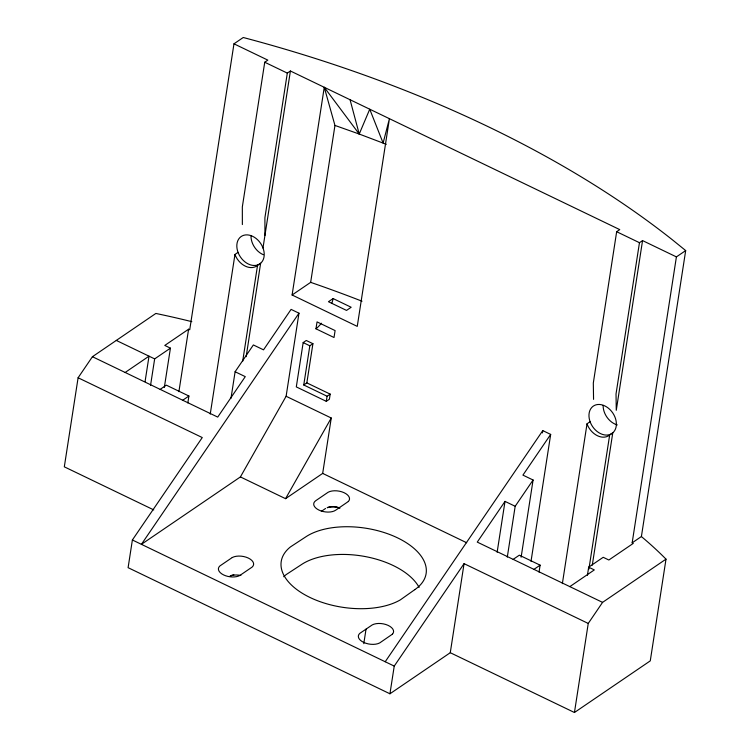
<?xml version="1.0" encoding="UTF-8"?>
<svg xmlns="http://www.w3.org/2000/svg" width="750" height="750" viewBox="0 0 750 750"><rect width="100%" height="100%" fill="white"/><g stroke="black" fill="none" stroke-linecap="round" stroke-linejoin="round"><path stroke-width="1.12" d="M562.369 583.622L587.025 423.806L590.119 421.706L589.763 420.722A16.556 12.169 55.8 0 1 591.834 407.381L592.969 406.35A16.556 12.169 55.8 0 1 614.888 416.906L615.572 418.809A16.556 12.169 55.8 0 1 613.5 432.15L612.366 433.181A16.556 12.169 55.8 0 1 590.447 422.634L590.119 421.706M264.938 235.425L264.909 217.762L287.316 73.106L290.409 70.997L619.753 229.612L616.659 231.713L593.316 383.016L593.559 399.375M191.831 321.666A503.897 268.612 8.8 0 0 159.469 314.213L155.859 313.444L92.428 356.709L78.103 377.766L64.312 466.828L153.75 509.897M145.069 381.609L149.016 356.175L125.156 372.469L92.428 356.709M150.525 385.491L154.659 358.894L170.428 348.15L164.784 345.431L188.597 329.213L189.722 329.756L233.972 43.819L243.253 37.5A850.35 453.178 8.8 0 1 672.319 239.747L685.688 250.575L641.4 536.541L632.166 542.831L633.291 543.375L608.85 560.016L603.206 557.297L588.675 567.197L587.419 575.288M78.103 377.766L202.266 437.559L132.384 539.981L128.1 567.675L389.944 693.787L450.272 652.706L464.062 563.653L588.244 623.447L574.444 712.5L450.272 652.706M164.325 387.469L170.428 348.15M178.903 391.659L188.597 329.213M187.838 402.956L188.906 396.028L166.331 385.153L160.153 389.372L125.156 372.469M210.244 414.075L234.966 254.456L238.059 252.347M233.972 43.819L267.834 60.122L264.741 62.231L242.334 206.897L242.362 224.559M230.991 398.306L235.106 371.747L253.369 344.953L263.522 349.838L291.084 309.384L298.978 313.191L286.116 396.272L240.412 476.925L141.412 544.331L298.978 313.191M242.672 361.331L257.541 265.331L260.634 263.222L246.159 356.691M262.987 248.006L262.744 247.312A16.556 12.169 55.8 0 0 240.825 236.766L239.691 237.787A16.556 12.169 55.8 0 0 237.619 251.128L238.303 253.041A16.556 12.169 55.8 0 0 260.222 263.597L261.356 262.566A16.556 12.169 55.8 0 0 263.428 249.225L262.987 248.006L290.409 70.997M324.262 87.3L334.959 125.438L359.222 134.044L369.741 109.209L383.109 143.034L389.428 118.688L357.253 326.381L292.097 294.994L324.262 87.3L359.222 134.044L386.316 144.309M292.097 294.994L310.659 282.356L334.959 125.438M306.844 382.884L312.919 343.688L306.262 340.481L303.169 342.591L296.306 386.897L326.297 401.334L329.391 399.234L330.188 394.125L306.844 382.884L303.75 384.984L327.094 396.225L330.188 394.125M303.75 384.984L309.825 345.797L312.919 343.688M315.966 328.809L317.044 321.891L335.1 330.581L334.022 337.509L315.966 328.809A27.647 11.587 -64.3 0 0 321.412 323.222M326.297 401.334L327.094 396.225M240.412 476.925L285.553 498.675L322.678 473.4L331.256 418.012L286.116 396.272M363.788 643.659L366.038 629.138M389.944 693.787L394.237 666.094L464.062 563.653M497.137 552.263L505.012 501.384L515.175 506.278L507.291 557.147M521.119 557.231L533.081 480.009L522.919 475.116L550.678 434.409L542.775 430.603L385.209 661.744M542.419 432.909L542.775 430.603M531.019 561.328L550.678 434.409M539.034 572.1L540.112 565.163L519.338 555.169L513.159 559.378M588.9 569.091L609.684 434.916L612.778 432.816L592.294 565.097M642.553 240.591L639.459 242.691L616.031 393.956L616.266 410.306L642.553 240.591L676.406 256.894L685.688 250.575M632.166 542.831L676.406 256.894M641.4 536.541L643.575 538.397A450.009 239.841 8.8 0 1 666.009 559.144L650.269 660.872L574.444 712.5M285.553 498.675L331.256 418.012M588.244 623.447L602.569 602.372L666.009 559.144M505.012 501.384L477.262 542.1L602.569 602.372M515.175 506.278L533.081 480.009M257.541 265.331L257.128 265.697A16.556 12.169 55.8 0 1 235.209 255.141L234.966 254.456M609.684 434.916L609.272 435.291A16.556 12.169 55.8 0 1 587.353 424.734L587.025 423.806M182.719 400.238L188.906 396.028M333.103 298.566L328.463 301.725L346.528 310.416L351.169 307.256L333.103 298.566A27.647 11.587 -64.3 0 1 331.866 303.281M232.266 557.522L219.891 565.95A12.197 6.506 8.8 0 0 223.641 574.941A12.197 6.506 8.8 0 0 239.766 575.513L252.131 567.084A12.197 6.497 8.8 0 0 248.381 558.094A12.197 6.497 8.8 0 0 232.266 557.522M321.347 511.359L325.547 508.491M533.925 569.381L540.112 565.163M569.831 586.622L594.309 569.916L588.675 567.197M230.297 575.916L230.85 575.784A12.197 6.497 8.8 0 1 240.872 575.475M264.741 62.231L287.316 73.106M616.659 231.713L639.459 242.691M303.169 342.591L309.825 345.797M235.106 371.747L245.269 376.641L217.716 417.094L160.153 389.372M116.278 340.416L154.659 358.894M322.678 473.4L466.669 542.737M132.384 539.981L394.237 666.094M350.062 99.731L359.222 134.044M419.109 587.409A66.787 35.578 8.8 0 0 365.784 556.659A66.787 35.578 8.8 0 0 301.219 564.741L286.134 574.612A67.341 35.888 8.8 0 0 283.725 576.741M339.919 508.172A12.197 6.497 8.8 0 0 327.178 507.722L327.534 507.497A12.131 6.459 8.8 0 1 332.831 506.616M263.419 254.747A16.556 12.169 55.8 0 1 251.006 235.781M617.278 424.931A16.556 12.169 55.8 0 1 603.141 405.375M230.297 575.916A12.122 6.459 8.8 0 1 233.869 574.828M333.562 506.625A12.131 6.459 8.8 0 1 337.303 507.028M338.766 507.366A12.131 6.459 8.8 0 1 339.478 507.562M310.659 282.356A836.625 445.856 8.8 0 1 362.034 301.209M392.409 634.181L379.716 642.919A12.197 6.497 8.8 0 1 363.6 642.347A12.197 6.497 8.8 0 1 359.85 633.347L372.225 624.919A12.197 6.497 8.8 0 1 388.041 625.35A12.197 6.497 8.8 0 1 392.409 634.181M348.366 501.478L335.663 510.216A12.141 6.469 8.8 0 1 318.928 510.066A12.141 6.469 8.8 0 1 315.806 500.653L328.172 492.225A12.197 6.497 8.8 0 1 343.988 492.656A12.197 6.497 8.8 0 1 348.356 501.478M414.759 589.669L400.35 599.869A67.341 35.888 8.8 0 1 310.012 597.478A67.341 35.888 8.8 0 1 290.428 546.928L305.503 537.047A66.787 35.597 8.8 0 1 397.556 537.863A66.787 35.597 8.8 0 1 414.75 589.659"/></g></svg>
